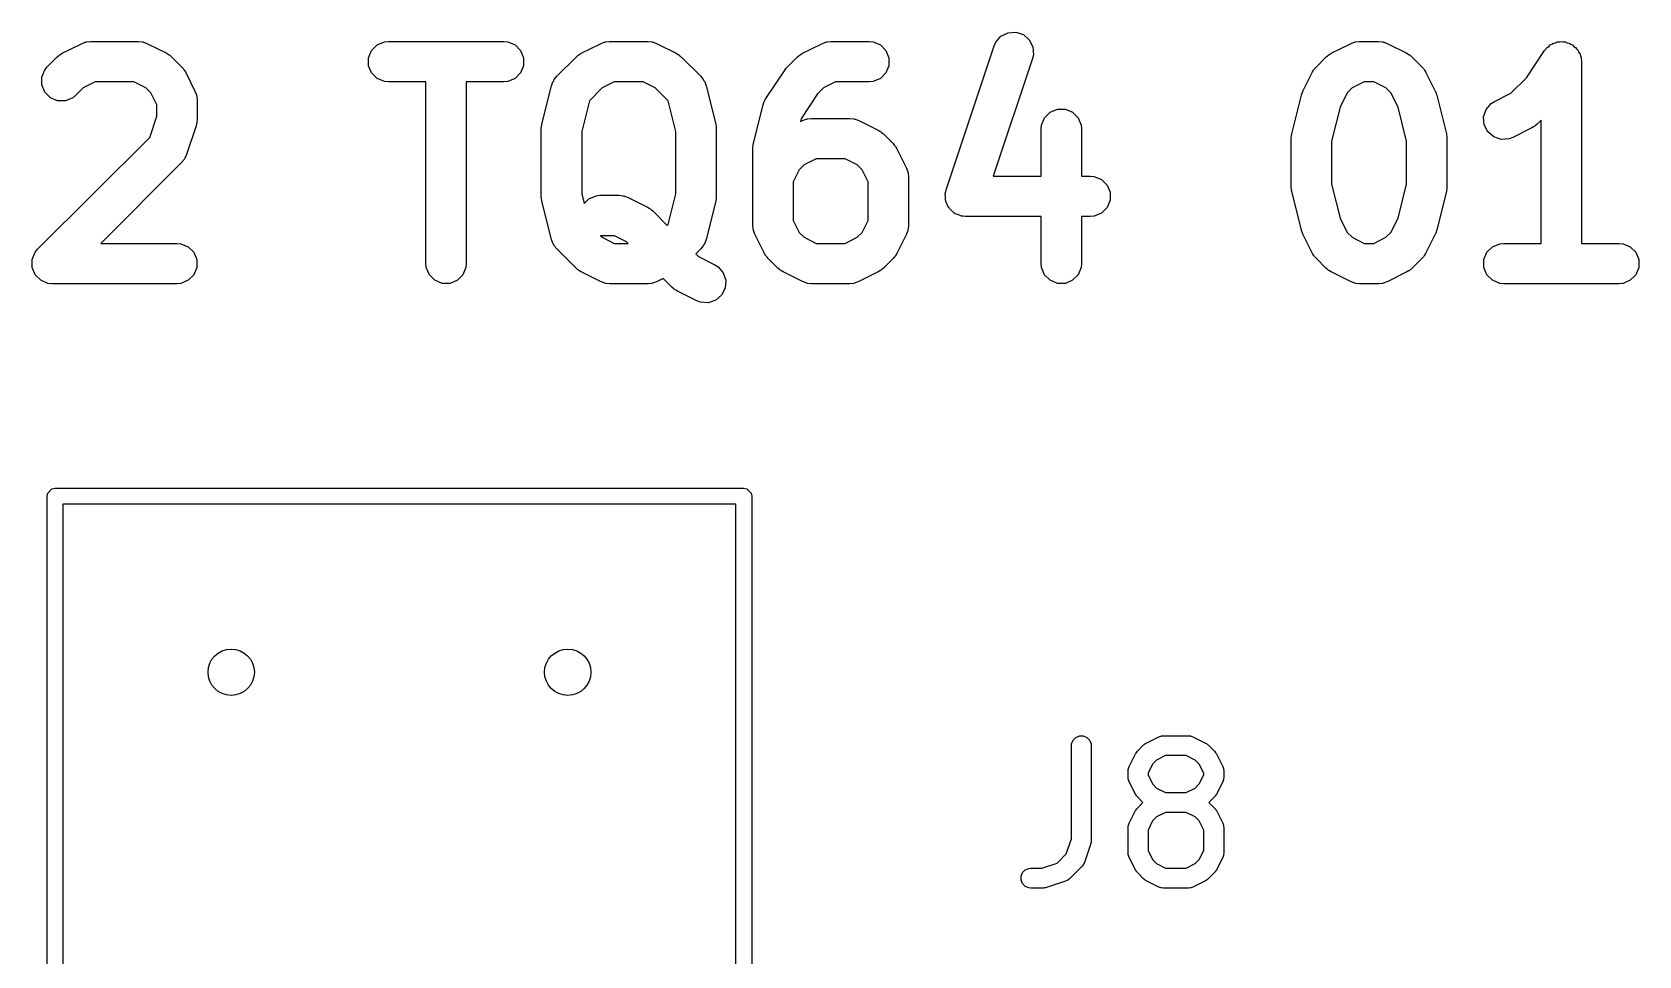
# Model space of a CAD drawing. Extents: x 0.05 to 1.97, y 0.05 to 3.57.
# Drawn here: x 0.7026 to 1.1801, y 3.257 to 3.5317 of the extents above; entities that cross this region are included whole.
import ezdxf

# ---------------------------------------------------------------- set-up
doc = ezdxf.new("R2010")
doc.units = 0
doc.header["$MEASUREMENT"] = 0
doc.layers.add('BLACK', color=7, linetype='CONTINUOUS')

msp = doc.modelspace()

# ---------------------------------------------------------------- linework, layer by layer
at = {"layer": 'BLACK', "linetype": 'CONTINUOUS'}
for p, q in [((0.71728, 3.52823), (0.71838, 3.52865)), ((0.71838, 3.52865), (0.71859, 3.52867)), ((0.71859, 3.52867), (0.71879, 3.52875)), ((0.71879, 3.52875), (0.71996, 3.52887)), ((0.71996, 3.52887), (0.73425, 3.52887)), ((0.73425, 3.52887), (0.73542, 3.52875)), ((0.73542, 3.52875), (0.73562, 3.52867)), ((0.73562, 3.52867), (0.73583, 3.52865)), ((0.73583, 3.52865), (0.73693, 3.52823)), ((0.8052, 3.52786), (0.80736, 3.52875)), ((0.80736, 3.52875), (0.80853, 3.52887)), ((0.80853, 3.52887), (0.84282, 3.52887)), ((0.84282, 3.52887), (0.84399, 3.52875)), ((0.84399, 3.52875), (0.84615, 3.52786)), ((0.87156, 3.52823), (0.87266, 3.52865)), ((0.87266, 3.52865), (0.87288, 3.52867)), ((0.87288, 3.52867), (0.87308, 3.52875)), ((0.87308, 3.52875), (0.87425, 3.52887)), ((0.87425, 3.52887), (0.88568, 3.52887)), ((0.88568, 3.52887), (0.88685, 3.52875)), ((0.88685, 3.52875), (0.88705, 3.52867)), ((0.88705, 3.52867), (0.88726, 3.52865)), ((0.88726, 3.52865), (0.88836, 3.52823)), ((0.93728, 3.52823), (0.93838, 3.52865)), ((0.93838, 3.52865), (0.93859, 3.52867)), ((0.93859, 3.52867), (0.93879, 3.52875)), ((0.93879, 3.52875), (0.93996, 3.52887)), ((0.93996, 3.52887), (0.95139, 3.52887)), ((0.95139, 3.52887), (0.95256, 3.52875)), ((0.95256, 3.52875), (0.95472, 3.52786)), ((0.98856, 3.52762), (0.98904, 3.5287)), ((0.98904, 3.5287), (0.99057, 3.53046)), ((0.99057, 3.53046), (0.99266, 3.53151)), ((0.99266, 3.53151), (0.995, 3.53168)), ((0.995, 3.53168), (0.99722, 3.53094)), ((0.99722, 3.53094), (0.99899, 3.5294)), ((0.99899, 3.5294), (1.00003, 3.52731)), ((1.09442, 3.52823), (1.09552, 3.52865)), ((1.09552, 3.52865), (1.09574, 3.52867)), ((1.09574, 3.52867), (1.09593, 3.52875)), ((1.09593, 3.52875), (1.09711, 3.52887)), ((1.09711, 3.52887), (1.10282, 3.52887)), ((1.10282, 3.52887), (1.10399, 3.52875)), ((1.10399, 3.52875), (1.10419, 3.52867)), ((1.10419, 3.52867), (1.1044, 3.52865)), ((1.1044, 3.52865), (1.1055, 3.52823)), ((1.15539, 3.52852), (1.15593, 3.52875)), ((1.15593, 3.52875), (1.15652, 3.52875)), ((1.15652, 3.52875), (1.1571, 3.52887)), ((1.1571, 3.52887), (1.15768, 3.52875)), ((1.15768, 3.52875), (1.15828, 3.52875)), ((1.15828, 3.52875), (1.15882, 3.52853)), ((0.70715, 3.5214), (0.71001, 3.52425)), ((0.71001, 3.52425), (0.71047, 3.52463)), ((0.71047, 3.52463), (0.71057, 3.52475)), ((0.71057, 3.52475), (0.71075, 3.52486)), ((0.71075, 3.52486), (0.71091, 3.525)), ((0.71091, 3.525), (0.71106, 3.52506)), ((0.71106, 3.52506), (0.71156, 3.52538)), ((0.71156, 3.52538), (0.71728, 3.52823)), ((0.73693, 3.52823), (0.74265, 3.52538)), ((0.74265, 3.52538), (0.74315, 3.52506)), ((0.74315, 3.52506), (0.7433, 3.525)), ((0.7433, 3.525), (0.74346, 3.52486)), ((0.74346, 3.52486), (0.74364, 3.52475)), ((0.74364, 3.52475), (0.74374, 3.52463)), ((0.74374, 3.52463), (0.74421, 3.52425)), ((0.74421, 3.52425), (0.74706, 3.5214)), ((0.80265, 3.52404), (0.80354, 3.5262)), ((0.80265, 3.5217), (0.80265, 3.52404)), ((0.80354, 3.5262), (0.8052, 3.52786)), ((0.84615, 3.52786), (0.84781, 3.5262)), ((0.84781, 3.5262), (0.8487, 3.52404)), ((0.8487, 3.52404), (0.8487, 3.5217)), ((0.85858, 3.51854), (0.86429, 3.52425)), ((0.86429, 3.52425), (0.86475, 3.52463)), ((0.86475, 3.52463), (0.86486, 3.52475)), ((0.86486, 3.52475), (0.86504, 3.52486)), ((0.86504, 3.52486), (0.8652, 3.525)), ((0.8652, 3.525), (0.86535, 3.52506)), ((0.86535, 3.52506), (0.86585, 3.52538)), ((0.86585, 3.52538), (0.87156, 3.52823)), ((0.88836, 3.52823), (0.89407, 3.52538)), ((0.89407, 3.52538), (0.89458, 3.52506)), ((0.89458, 3.52506), (0.89472, 3.525)), ((0.89472, 3.525), (0.89489, 3.52486)), ((0.89489, 3.52486), (0.89507, 3.52475)), ((0.89507, 3.52475), (0.89517, 3.52463)), ((0.89517, 3.52463), (0.89563, 3.52425)), ((0.89563, 3.52425), (0.90135, 3.51854)), ((0.92715, 3.5214), (0.93001, 3.52425)), ((0.93001, 3.52425), (0.93047, 3.52463)), ((0.93047, 3.52463), (0.93057, 3.52475)), ((0.93057, 3.52475), (0.93075, 3.52486)), ((0.93075, 3.52486), (0.93091, 3.525)), ((0.93091, 3.525), (0.93106, 3.52506)), ((0.93106, 3.52506), (0.93156, 3.52538)), ((0.93156, 3.52538), (0.93728, 3.52823)), ((0.95472, 3.52786), (0.95638, 3.5262)), ((0.95638, 3.5262), (0.95728, 3.52404)), ((0.95728, 3.52404), (0.95728, 3.5217)), ((0.97427, 3.48476), (0.98856, 3.52762)), ((1.0002, 3.52497), (0.99994, 3.52383)), ((1.00003, 3.52731), (1.0002, 3.52497)), ((1.08429, 3.5214), (1.08715, 3.52425)), ((1.08715, 3.52425), (1.08761, 3.52463)), ((1.08761, 3.52463), (1.08771, 3.52475)), ((1.08771, 3.52475), (1.08789, 3.52486)), ((1.08789, 3.52486), (1.08806, 3.525)), ((1.08806, 3.525), (1.0882, 3.52506)), ((1.0882, 3.52506), (1.08871, 3.52538)), ((1.08871, 3.52538), (1.09442, 3.52823)), ((1.1055, 3.52823), (1.11122, 3.52538)), ((1.11122, 3.52538), (1.11172, 3.52506)), ((1.11172, 3.52506), (1.11187, 3.525)), ((1.11187, 3.525), (1.11203, 3.52486)), ((1.11203, 3.52486), (1.11221, 3.52475)), ((1.11221, 3.52475), (1.11232, 3.52463)), ((1.11232, 3.52463), (1.11278, 3.52425)), ((1.11278, 3.52425), (1.11563, 3.5214)), ((1.14673, 3.51812), (1.15211, 3.5262)), ((1.15211, 3.5262), (1.15212, 3.5262)), ((1.15212, 3.5262), (1.15286, 3.52711)), ((1.15212, 3.5262), (1.15212, 3.5262)), ((1.15212, 3.5262), (1.15212, 3.5262)), ((1.15286, 3.52711), (1.15335, 3.52744)), ((1.15335, 3.52744), (1.15377, 3.52786)), ((1.15377, 3.52786), (1.15431, 3.52808)), ((1.15431, 3.52808), (1.1548, 3.52841)), ((1.1548, 3.52841), (1.15539, 3.52852)), ((1.15882, 3.52853), (1.1594, 3.52841)), ((1.1594, 3.52841), (1.15989, 3.52808)), ((1.15989, 3.52808), (1.16044, 3.52786)), ((1.16044, 3.52786), (1.16085, 3.52744)), ((1.16085, 3.52744), (1.16134, 3.52711)), ((1.16134, 3.52711), (1.16167, 3.52662)), ((1.16167, 3.52662), (1.16209, 3.5262)), ((1.16209, 3.5262), (1.16232, 3.52566)), ((1.16232, 3.52566), (1.16265, 3.52517)), ((1.16265, 3.52517), (1.16276, 3.52459)), ((1.16276, 3.52459), (1.16299, 3.52404)), ((1.16299, 3.52404), (1.1631, 3.52288)), ((0.70551, 3.51832), (0.7064, 3.52049)), ((0.7064, 3.52049), (0.70715, 3.5214)), ((0.74706, 3.5214), (0.74744, 3.52094)), ((0.74744, 3.52094), (0.74756, 3.52083)), ((0.74756, 3.52083), (0.74767, 3.52065)), ((0.74767, 3.52065), (0.74781, 3.52049)), ((0.74781, 3.52049), (0.74787, 3.52034)), ((0.74787, 3.52034), (0.74819, 3.51984)), ((0.74819, 3.51984), (0.75104, 3.51412)), ((0.80354, 3.51953), (0.80265, 3.5217)), ((0.8052, 3.51788), (0.80354, 3.51953)), ((0.84781, 3.51953), (0.84615, 3.51788)), ((0.8487, 3.5217), (0.84781, 3.51953)), ((0.92068, 3.51191), (0.9264, 3.52048)), ((0.9264, 3.52049), (0.92677, 3.52093)), ((0.9264, 3.52048), (0.9264, 3.52049)), ((0.9264, 3.52048), (0.9264, 3.52048)), ((0.92677, 3.52093), (0.92714, 3.52139)), ((0.92714, 3.52139), (0.92715, 3.52139)), ((0.92715, 3.52139), (0.92715, 3.5214)), ((0.95638, 3.51953), (0.95472, 3.51788)), ((0.95728, 3.5217), (0.95638, 3.51953)), ((0.99994, 3.52383), (0.98829, 3.48887)), ((1.08031, 3.51412), (1.08317, 3.51984)), ((1.08317, 3.51984), (1.08348, 3.52034)), ((1.08348, 3.52034), (1.08354, 3.52049)), ((1.08354, 3.52049), (1.08368, 3.52065)), ((1.08368, 3.52065), (1.08379, 3.52083)), ((1.08379, 3.52083), (1.08391, 3.52094)), ((1.08391, 3.52094), (1.08429, 3.5214)), ((1.11563, 3.5214), (1.11601, 3.52094)), ((1.11601, 3.52094), (1.11613, 3.52083)), ((1.11613, 3.52083), (1.11624, 3.52065)), ((1.11624, 3.52065), (1.11638, 3.52049)), ((1.11638, 3.52049), (1.11644, 3.52034)), ((1.11644, 3.52034), (1.11676, 3.51984)), ((1.11676, 3.51984), (1.11961, 3.51412)), ((1.1631, 3.52288), (1.16311, 3.52287)), ((1.16311, 3.52287), (1.1631, 3.52287)), ((1.1631, 3.52287), (1.16311, 3.52287)), ((1.16311, 3.52287), (1.16311, 3.46887)), ((0.70551, 3.51598), (0.70551, 3.51832)), ((0.7064, 3.51382), (0.70551, 3.51598)), ((0.7178, 3.51508), (0.71563, 3.51291)), ((0.72138, 3.51687), (0.7178, 3.51508)), ((0.73283, 3.51687), (0.72138, 3.51687)), ((0.73641, 3.51508), (0.73283, 3.51687)), ((0.73789, 3.5136), (0.73641, 3.51508)), ((0.80736, 3.51698), (0.8052, 3.51788)), ((0.80853, 3.51687), (0.80736, 3.51698)), ((0.81968, 3.51687), (0.80853, 3.51687)), ((0.81968, 3.46287), (0.81968, 3.51687)), ((0.84282, 3.51687), (0.83168, 3.51687)), ((0.83168, 3.51687), (0.83168, 3.46287)), ((0.84399, 3.51698), (0.84282, 3.51687)), ((0.84615, 3.51788), (0.84399, 3.51698)), ((0.85414, 3.50432), (0.857, 3.51575)), ((0.857, 3.51575), (0.85739, 3.51686)), ((0.85739, 3.51686), (0.85766, 3.51722)), ((0.85766, 3.51722), (0.85783, 3.51763)), ((0.85783, 3.51763), (0.85858, 3.51854)), ((0.87209, 3.51508), (0.86824, 3.51123)), ((0.87566, 3.51687), (0.87209, 3.51508)), ((0.88426, 3.51687), (0.87566, 3.51687)), ((0.88784, 3.51508), (0.88426, 3.51687)), ((0.89169, 3.51123), (0.88784, 3.51508)), ((0.90135, 3.51854), (0.90209, 3.51763)), ((0.90209, 3.51763), (0.90226, 3.51722)), ((0.90226, 3.51722), (0.90253, 3.51686)), ((0.90253, 3.51686), (0.90293, 3.51575)), ((0.90293, 3.51575), (0.90578, 3.50432)), ((0.9378, 3.51508), (0.93605, 3.51333)), ((0.94138, 3.51687), (0.9378, 3.51508)), ((0.95139, 3.51687), (0.94138, 3.51687)), ((0.95256, 3.51698), (0.95139, 3.51687)), ((0.95472, 3.51788), (0.95256, 3.51698)), ((1.09495, 3.51508), (1.09346, 3.5136)), ((1.09852, 3.51687), (1.09495, 3.51508)), ((1.1014, 3.51687), (1.09852, 3.51687)), ((1.10498, 3.51508), (1.1014, 3.51687)), ((1.10646, 3.5136), (1.10498, 3.51508)), ((1.14212, 3.51351), (1.14673, 3.51812)), ((0.70806, 3.51216), (0.7064, 3.51382)), ((0.71022, 3.51127), (0.70806, 3.51216)), ((0.71256, 3.51127), (0.71022, 3.51127)), ((0.71472, 3.51216), (0.71256, 3.51127)), ((0.71563, 3.51291), (0.71472, 3.51216)), ((0.73968, 3.51002), (0.73789, 3.5136)), ((0.73968, 3.5067), (0.73968, 3.51002)), ((0.75104, 3.51412), (0.75146, 3.51302)), ((0.75146, 3.51302), (0.75148, 3.51281)), ((0.75148, 3.51281), (0.75156, 3.51261)), ((0.75156, 3.51261), (0.75168, 3.51144)), ((0.75168, 3.51144), (0.75168, 3.50572)), ((0.86824, 3.51123), (0.86596, 3.50213)), ((0.89396, 3.50213), (0.89169, 3.51123)), ((0.917, 3.49861), (0.91986, 3.51004)), ((0.91986, 3.51004), (0.9201, 3.51073)), ((0.9201, 3.51073), (0.92013, 3.51087)), ((0.92013, 3.51087), (0.9202, 3.511)), ((0.9202, 3.511), (0.92025, 3.51114)), ((0.92025, 3.51114), (0.92034, 3.51126)), ((0.92034, 3.51126), (0.92068, 3.51191)), ((0.93605, 3.51333), (0.93125, 3.50612)), ((1.077, 3.50146), (1.07986, 3.51289)), ((1.07986, 3.51289), (1.07989, 3.51298)), ((1.07989, 3.51302), (1.08008, 3.51351)), ((1.07989, 3.51298), (1.07989, 3.51302)), ((1.08008, 3.51351), (1.08025, 3.514)), ((1.08025, 3.514), (1.08028, 3.51404)), ((1.08028, 3.51404), (1.08031, 3.51412)), ((1.09346, 3.5136), (1.09134, 3.50934)), ((1.10859, 3.50934), (1.10646, 3.5136)), ((1.11961, 3.51412), (1.11965, 3.51404)), ((1.11965, 3.51404), (1.11967, 3.514)), ((1.11967, 3.514), (1.11985, 3.51351)), ((1.11985, 3.51351), (1.12004, 3.51302)), ((1.12004, 3.51302), (1.12004, 3.51298)), ((1.12004, 3.51298), (1.12007, 3.51289)), ((1.12007, 3.51289), (1.12293, 3.50146)), ((1.13475, 3.5087), (1.13628, 3.51046)), ((1.13628, 3.51046), (1.13728, 3.51109)), ((1.13728, 3.51109), (1.14212, 3.51351)), ((0.73758, 3.50039), (0.73968, 3.5067)), ((0.75158, 3.50477), (0.75156, 3.50455)), ((0.75163, 3.50497), (0.75158, 3.50477)), ((0.75168, 3.50572), (0.75162, 3.50513)), ((0.75162, 3.50513), (0.75163, 3.50497)), ((0.93125, 3.50612), (0.93099, 3.50509)), ((0.93099, 3.50509), (0.93156, 3.50538)), ((0.93156, 3.50538), (0.93266, 3.5058)), ((0.93266, 3.5058), (0.93288, 3.50581)), ((0.93288, 3.50581), (0.93308, 3.50589)), ((0.93308, 3.50589), (0.93425, 3.50601)), ((0.93425, 3.50601), (0.94568, 3.50601)), ((0.94568, 3.50601), (0.94685, 3.50589)), ((0.94685, 3.50589), (0.94705, 3.50581)), ((0.94705, 3.50581), (0.94726, 3.5058)), ((0.94726, 3.5058), (0.94836, 3.50538)), ((0.94836, 3.50538), (0.95407, 3.50252)), ((1.00265, 3.50404), (1.00354, 3.5062)), ((1.00354, 3.5062), (1.0052, 3.50786)), ((1.0052, 3.50786), (1.00736, 3.50875)), ((1.00736, 3.50875), (1.0097, 3.50875)), ((1.0097, 3.50875), (1.01187, 3.50786)), ((1.01187, 3.50786), (1.01352, 3.5062)), ((1.01352, 3.5062), (1.01442, 3.50404)), ((1.09134, 3.50934), (1.08882, 3.49927)), ((1.11111, 3.49927), (1.10859, 3.50934)), ((1.13401, 3.50647), (1.13475, 3.5087)), ((1.13418, 3.50414), (1.13401, 3.50647)), ((1.15111, 3.50552), (1.14992, 3.50434)), ((1.15111, 3.46887), (1.15111, 3.50552)), ((0.70429, 3.46711), (0.73758, 3.50039)), ((0.75137, 3.50383), (0.74851, 3.49526)), ((0.7515, 3.50441), (0.75137, 3.50383)), ((0.75156, 3.50455), (0.7515, 3.50441)), ((0.85396, 3.50287), (0.85398, 3.50307)), ((0.85396, 3.48287), (0.85396, 3.50287)), ((0.85397, 3.50316), (0.85403, 3.5036)), ((0.85398, 3.50307), (0.85397, 3.50316)), ((0.85403, 3.5036), (0.85408, 3.50404)), ((0.85408, 3.50404), (0.85411, 3.50412)), ((0.85411, 3.50412), (0.85414, 3.50432)), ((0.86596, 3.50213), (0.86596, 3.48361)), ((0.89396, 3.48361), (0.89396, 3.50213)), ((0.90578, 3.50432), (0.90581, 3.50412)), ((0.90581, 3.50412), (0.90585, 3.50404)), ((0.90585, 3.50404), (0.90589, 3.5036)), ((0.90589, 3.5036), (0.90596, 3.50316)), ((0.90596, 3.50316), (0.90594, 3.50307)), ((0.90594, 3.50307), (0.90596, 3.50287)), ((0.90596, 3.50287), (0.90596, 3.48287)), ((0.95407, 3.50252), (0.95458, 3.5022)), ((0.95458, 3.5022), (0.95472, 3.50214)), ((0.95472, 3.50214), (0.95489, 3.50201)), ((0.95489, 3.50201), (0.95507, 3.50189)), ((0.95507, 3.50189), (0.95517, 3.50177)), ((0.95517, 3.50177), (0.95563, 3.5014)), ((0.95563, 3.5014), (0.95849, 3.49854)), ((1.00253, 3.50287), (1.00265, 3.50404)), ((1.00253, 3.48887), (1.00253, 3.50287)), ((1.01442, 3.50404), (1.01453, 3.50287)), ((1.01453, 3.50287), (1.01453, 3.48887)), ((1.07682, 3.50001), (1.07684, 3.50021)), ((1.07682, 3.48572), (1.07682, 3.50001)), ((1.07683, 3.5003), (1.07689, 3.50074)), ((1.07684, 3.50021), (1.07683, 3.5003)), ((1.07689, 3.50074), (1.07693, 3.50118)), ((1.07693, 3.50118), (1.07697, 3.50126)), ((1.07697, 3.50126), (1.077, 3.50146)), ((1.12293, 3.50146), (1.12296, 3.50126)), ((1.12296, 3.50126), (1.12299, 3.50118)), ((1.12299, 3.50118), (1.12303, 3.50074)), ((1.12303, 3.50074), (1.1231, 3.5003)), ((1.1231, 3.5003), (1.12309, 3.50021)), ((1.12309, 3.50021), (1.12311, 3.50001)), ((1.12311, 3.50001), (1.12311, 3.48572)), ((1.13522, 3.50205), (1.13418, 3.50414)), ((1.13699, 3.50051), (1.13522, 3.50205)), ((1.13921, 3.49977), (1.13699, 3.50051)), ((1.14265, 3.50036), (1.14155, 3.49994)), ((1.14836, 3.50321), (1.14265, 3.50036)), ((1.14886, 3.50353), (1.14836, 3.50321)), ((1.14901, 3.50359), (1.14886, 3.50353)), ((1.14917, 3.50373), (1.14901, 3.50359)), ((1.14936, 3.50384), (1.14917, 3.50373)), ((1.14946, 3.50396), (1.14936, 3.50384)), ((1.14992, 3.50434), (1.14946, 3.50396)), ((0.74851, 3.49526), (0.74803, 3.49418)), ((0.91682, 3.49715), (0.91684, 3.49736)), ((0.91682, 3.4743), (0.91682, 3.49715)), ((0.91683, 3.49744), (0.91689, 3.49788)), ((0.91684, 3.49736), (0.91683, 3.49744)), ((0.91689, 3.49788), (0.91693, 3.49832)), ((0.91693, 3.49832), (0.91697, 3.4984)), ((0.91697, 3.4984), (0.917, 3.49861)), ((0.95849, 3.49854), (0.95887, 3.49808)), ((0.95887, 3.49808), (0.95899, 3.49797)), ((0.95899, 3.49797), (0.9591, 3.49779)), ((0.9591, 3.49779), (0.95924, 3.49763)), ((0.95924, 3.49763), (0.9593, 3.49748)), ((0.9593, 3.49748), (0.95961, 3.49698)), ((0.95961, 3.49698), (0.96247, 3.49126)), ((1.08882, 3.49927), (1.08882, 3.48646)), ((1.11111, 3.48646), (1.11111, 3.49927)), ((1.14155, 3.49994), (1.13921, 3.49977)), ((0.74706, 3.49291), (0.72302, 3.46887)), ((0.74781, 3.49382), (0.74706, 3.49291)), ((0.74789, 3.49402), (0.74781, 3.49382)), ((0.74803, 3.49418), (0.74789, 3.49402)), ((0.93061, 3.49074), (0.92882, 3.48716)), ((0.93209, 3.49222), (0.93061, 3.49074)), ((0.93566, 3.49401), (0.93209, 3.49222)), ((0.94426, 3.49401), (0.93566, 3.49401)), ((0.94784, 3.49222), (0.94426, 3.49401)), ((0.94932, 3.49074), (0.94784, 3.49222)), ((0.95111, 3.48716), (0.94932, 3.49074)), ((0.96247, 3.49126), (0.96289, 3.49017)), ((0.92882, 3.48716), (0.92882, 3.47571)), ((0.95111, 3.47571), (0.95111, 3.48716)), ((0.96289, 3.49017), (0.96291, 3.48995)), ((0.96291, 3.48995), (0.96299, 3.48975)), ((0.96299, 3.48975), (0.96311, 3.48858)), ((0.96311, 3.48858), (0.96311, 3.4743)), ((0.98829, 3.48887), (1.00253, 3.48887)), ((1.01453, 3.48887), (1.01711, 3.48887)), ((1.01711, 3.48887), (1.01828, 3.48875)), ((1.01828, 3.48875), (1.02044, 3.48786)), ((1.02044, 3.48786), (1.02209, 3.4862)), ((1.02209, 3.4862), (1.02299, 3.48404)), ((1.07684, 3.48552), (1.07682, 3.48572)), ((1.08882, 3.48646), (1.09134, 3.47639)), ((1.10859, 3.47639), (1.11111, 3.48646)), ((1.12311, 3.48572), (1.12309, 3.48552)), ((0.85398, 3.48266), (0.85396, 3.48287)), ((0.85397, 3.48258), (0.85398, 3.48266)), ((0.85403, 3.48214), (0.85397, 3.48258)), ((0.85408, 3.4817), (0.85403, 3.48214)), ((0.85411, 3.48161), (0.85408, 3.4817)), ((0.85414, 3.48141), (0.85411, 3.48161)), ((0.857, 3.46998), (0.85414, 3.48141)), ((0.86596, 3.48361), (0.86667, 3.48076)), ((0.86667, 3.48076), (0.86806, 3.48214)), ((0.86806, 3.48214), (0.87022, 3.48304)), ((0.87022, 3.48304), (0.87139, 3.48315)), ((0.87139, 3.48315), (0.87711, 3.48315)), ((0.87711, 3.48315), (0.87828, 3.48304)), ((0.87828, 3.48304), (0.87847, 3.48295)), ((0.87847, 3.48295), (0.87869, 3.48294)), ((0.87869, 3.48294), (0.87979, 3.48252)), ((0.87979, 3.48252), (0.8855, 3.47966)), ((0.89169, 3.47451), (0.89396, 3.48361)), ((0.90578, 3.48141), (0.90293, 3.46998)), ((0.90581, 3.48161), (0.90578, 3.48141)), ((0.90585, 3.4817), (0.90581, 3.48161)), ((0.90589, 3.48214), (0.90585, 3.4817)), ((0.90596, 3.48258), (0.90589, 3.48214)), ((0.90596, 3.48287), (0.90594, 3.48266)), ((0.90594, 3.48266), (0.90596, 3.48258)), ((0.97401, 3.48362), (0.97408, 3.48392)), ((0.97408, 3.48266), (0.97401, 3.48362)), ((0.97408, 3.48404), (0.97414, 3.48418)), ((0.97408, 3.48392), (0.97408, 3.48404)), ((0.97408, 3.4817), (0.97408, 3.48266)), ((0.97416, 3.4815), (0.97408, 3.4817)), ((0.97414, 3.48418), (0.97427, 3.48476)), ((0.97418, 3.48128), (0.97416, 3.4815)), ((0.97461, 3.48042), (0.97418, 3.48128)), ((1.02299, 3.4817), (1.02209, 3.47953)), ((1.02299, 3.48404), (1.02299, 3.4817)), ((1.07683, 3.48543), (1.07684, 3.48552)), ((1.07689, 3.48499), (1.07683, 3.48543)), ((1.07693, 3.48455), (1.07689, 3.48499)), ((1.07697, 3.48447), (1.07693, 3.48455)), ((1.077, 3.48427), (1.07697, 3.48447)), ((1.07986, 3.47284), (1.077, 3.48427)), ((1.12293, 3.48427), (1.12007, 3.47284)), ((1.12296, 3.48447), (1.12293, 3.48427)), ((1.12299, 3.48455), (1.12296, 3.48447)), ((1.12303, 3.48499), (1.12299, 3.48455)), ((1.1231, 3.48543), (1.12303, 3.48499)), ((1.12309, 3.48552), (1.1231, 3.48543)), ((0.8855, 3.47966), (0.88601, 3.47934)), ((0.88601, 3.47934), (0.88615, 3.47928)), ((0.88615, 3.47928), (0.88632, 3.47915)), ((0.88632, 3.47915), (0.8865, 3.47904)), ((0.8865, 3.47904), (0.8866, 3.47892)), ((0.8866, 3.47892), (0.88706, 3.47854)), ((0.88706, 3.47854), (0.89139, 3.47421)), ((0.97497, 3.47953), (0.97461, 3.48042)), ((0.97513, 3.47938), (0.97497, 3.47953)), ((0.97522, 3.47919), (0.97513, 3.47938)), ((0.97595, 3.47856), (0.97522, 3.47919)), ((0.97663, 3.47788), (0.97595, 3.47856)), ((0.97683, 3.4778), (0.97663, 3.47788)), ((0.97699, 3.47765), (0.97683, 3.4778)), ((0.9779, 3.47735), (0.97699, 3.47765)), ((0.97879, 3.47698), (0.9779, 3.47735)), ((0.9791, 3.47695), (0.97879, 3.47698)), ((0.97921, 3.47691), (0.9791, 3.47695)), ((0.97937, 3.47693), (0.97921, 3.47691)), ((0.97996, 3.47687), (0.97937, 3.47693)), ((1.00253, 3.47687), (0.97996, 3.47687)), ((1.00253, 3.46287), (1.00253, 3.47687)), ((1.01711, 3.47687), (1.01453, 3.47687)), ((1.01453, 3.47687), (1.01453, 3.46287)), ((1.01828, 3.47698), (1.01711, 3.47687)), ((1.02044, 3.47788), (1.01828, 3.47698)), ((1.02209, 3.47953), (1.02044, 3.47788)), ((1.09134, 3.47639), (1.09346, 3.47214)), ((1.10646, 3.47214), (1.10859, 3.47639)), ((0.89139, 3.47421), (0.89169, 3.47451)), ((0.91693, 3.47312), (0.91682, 3.4743)), ((0.91702, 3.47293), (0.91693, 3.47312)), ((0.91703, 3.47271), (0.91702, 3.47293)), ((0.91745, 3.47161), (0.91703, 3.47271)), ((0.92031, 3.4659), (0.91745, 3.47161)), ((0.92882, 3.47571), (0.93061, 3.47214)), ((0.93061, 3.47214), (0.93209, 3.47066)), ((0.94784, 3.47066), (0.94932, 3.47214)), ((0.94932, 3.47214), (0.95111, 3.47571)), ((0.96247, 3.47161), (0.95961, 3.4659)), ((0.96289, 3.47271), (0.96247, 3.47161)), ((0.96291, 3.47293), (0.96289, 3.47271)), ((0.96299, 3.47312), (0.96291, 3.47293)), ((0.96311, 3.4743), (0.96299, 3.47312)), ((1.07989, 3.47275), (1.07986, 3.47284)), ((1.07989, 3.47271), (1.07989, 3.47275)), ((1.08008, 3.47222), (1.07989, 3.47271)), ((1.08025, 3.47173), (1.08008, 3.47222)), ((1.08028, 3.4717), (1.08025, 3.47173)), ((1.08031, 3.47161), (1.08028, 3.4717)), ((1.08317, 3.4659), (1.08031, 3.47161)), ((1.09346, 3.47214), (1.09495, 3.47066)), ((1.10498, 3.47066), (1.10646, 3.47214)), ((1.11961, 3.47161), (1.11676, 3.4659)), ((1.11965, 3.4717), (1.11961, 3.47161)), ((1.11967, 3.47173), (1.11965, 3.4717)), ((1.11985, 3.47222), (1.11967, 3.47173)), ((1.12004, 3.47271), (1.11985, 3.47222)), ((1.12007, 3.47284), (1.12004, 3.47275)), ((1.12004, 3.47275), (1.12004, 3.47271)), ((0.70354, 3.4662), (0.70429, 3.46711)), ((0.72302, 3.46887), (0.74568, 3.46887)), ((0.74568, 3.46887), (0.74685, 3.46875)), ((0.74685, 3.46875), (0.74901, 3.46786)), ((0.74901, 3.46786), (0.75067, 3.4662)), ((0.85739, 3.46888), (0.857, 3.46998)), ((0.85766, 3.46852), (0.85739, 3.46888)), ((0.85783, 3.4681), (0.85766, 3.46852)), ((0.85858, 3.4672), (0.85783, 3.4681)), ((0.86429, 3.46148), (0.85858, 3.4672)), ((0.87569, 3.47115), (0.87159, 3.47115)), ((0.87159, 3.47115), (0.87209, 3.47066)), ((0.87209, 3.47066), (0.87566, 3.46887)), ((0.87566, 3.46887), (0.87976, 3.46887)), ((0.87927, 3.46936), (0.87569, 3.47115)), ((0.87976, 3.46887), (0.87927, 3.46936)), ((0.90135, 3.4672), (0.89988, 3.46572)), ((0.90209, 3.4681), (0.90135, 3.4672)), ((0.90226, 3.46852), (0.90209, 3.4681)), ((0.90253, 3.46888), (0.90226, 3.46852)), ((0.90293, 3.46998), (0.90253, 3.46888)), ((0.93209, 3.47066), (0.93566, 3.46887)), ((0.93566, 3.46887), (0.94426, 3.46887)), ((0.94426, 3.46887), (0.94784, 3.47066)), ((1.09495, 3.47066), (1.09852, 3.46887)), ((1.09852, 3.46887), (1.1014, 3.46887)), ((1.1014, 3.46887), (1.10498, 3.47066)), ((1.13497, 3.4662), (1.13663, 3.46786)), ((1.13663, 3.46786), (1.13879, 3.46875)), ((1.13879, 3.46875), (1.13996, 3.46887)), ((1.13996, 3.46887), (1.15111, 3.46887)), ((1.16311, 3.46887), (1.17425, 3.46887)), ((1.17425, 3.46887), (1.17542, 3.46875)), ((1.17542, 3.46875), (1.17758, 3.46786)), ((1.17758, 3.46786), (1.17924, 3.4662)), ((0.70265, 3.46404), (0.70354, 3.4662)), ((0.70265, 3.4617), (0.70265, 3.46404)), ((0.75067, 3.4662), (0.75156, 3.46404)), ((0.75156, 3.46404), (0.75156, 3.4617)), ((0.81979, 3.4617), (0.81968, 3.46287)), ((0.83168, 3.46287), (0.83156, 3.4617)), ((0.89988, 3.46572), (0.90066, 3.46494)), ((0.90066, 3.46494), (0.9055, 3.46252)), ((0.9055, 3.46252), (0.9065, 3.46189)), ((0.9065, 3.46189), (0.90803, 3.46012)), ((0.92063, 3.46539), (0.92031, 3.4659)), ((0.92069, 3.46525), (0.92063, 3.46539)), ((0.92082, 3.46508), (0.92069, 3.46525)), ((0.92094, 3.4649), (0.92082, 3.46508)), ((0.92106, 3.4648), (0.92094, 3.4649)), ((0.92143, 3.46434), (0.92106, 3.4648)), ((0.92429, 3.46148), (0.92143, 3.46434)), ((0.95849, 3.46434), (0.95563, 3.46148)), ((0.95887, 3.4648), (0.95849, 3.46434)), ((0.95899, 3.4649), (0.95887, 3.4648)), ((0.9591, 3.46508), (0.95899, 3.4649)), ((0.95924, 3.46525), (0.9591, 3.46508)), ((0.9593, 3.46539), (0.95924, 3.46525)), ((0.95961, 3.4659), (0.9593, 3.46539)), ((1.00265, 3.4617), (1.00253, 3.46287)), ((1.01453, 3.46287), (1.01442, 3.4617)), ((1.08348, 3.46539), (1.08317, 3.4659)), ((1.08354, 3.46525), (1.08348, 3.46539)), ((1.08368, 3.46508), (1.08354, 3.46525)), ((1.08379, 3.4649), (1.08368, 3.46508)), ((1.08391, 3.4648), (1.08379, 3.4649)), ((1.08429, 3.46434), (1.08391, 3.4648)), ((1.08715, 3.46148), (1.08429, 3.46434)), ((1.11563, 3.46434), (1.11278, 3.46148)), ((1.11601, 3.4648), (1.11563, 3.46434)), ((1.11613, 3.4649), (1.11601, 3.4648)), ((1.11624, 3.46508), (1.11613, 3.4649)), ((1.11638, 3.46525), (1.11624, 3.46508)), ((1.11644, 3.46539), (1.11638, 3.46525)), ((1.11676, 3.4659), (1.11644, 3.46539)), ((1.13408, 3.46404), (1.13497, 3.4662)), ((1.13408, 3.4617), (1.13408, 3.46404)), ((1.17924, 3.4662), (1.18013, 3.46404)), ((1.18013, 3.46404), (1.18013, 3.4617)), ((0.70354, 3.45953), (0.70265, 3.4617)), ((0.7052, 3.45788), (0.70354, 3.45953)), ((0.70736, 3.45698), (0.7052, 3.45788)), ((0.74901, 3.45788), (0.74685, 3.45698)), ((0.75067, 3.45953), (0.74901, 3.45788)), ((0.75156, 3.4617), (0.75067, 3.45953)), ((0.82069, 3.45953), (0.81979, 3.4617)), ((0.82234, 3.45788), (0.82069, 3.45953)), ((0.82451, 3.45698), (0.82234, 3.45788)), ((0.82901, 3.45788), (0.82685, 3.45698)), ((0.83067, 3.45953), (0.82901, 3.45788)), ((0.83156, 3.4617), (0.83067, 3.45953)), ((0.86475, 3.4611), (0.86429, 3.46148)), ((0.86486, 3.46098), (0.86475, 3.4611)), ((0.86504, 3.46087), (0.86486, 3.46098)), ((0.8652, 3.46074), (0.86504, 3.46087)), ((0.86535, 3.46067), (0.8652, 3.46074)), ((0.86585, 3.46036), (0.86535, 3.46067)), ((0.87156, 3.4575), (0.86585, 3.46036)), ((0.87266, 3.45708), (0.87156, 3.4575)), ((0.87288, 3.45706), (0.87266, 3.45708)), ((0.87308, 3.45698), (0.87288, 3.45706)), ((0.88705, 3.45706), (0.88685, 3.45698)), ((0.88726, 3.45708), (0.88705, 3.45706)), ((0.88836, 3.4575), (0.88726, 3.45708)), ((0.89021, 3.45842), (0.88836, 3.4575)), ((0.89286, 3.45577), (0.89021, 3.45842)), ((0.90803, 3.46012), (0.90877, 3.4579)), ((0.90877, 3.4579), (0.90861, 3.45557)), ((0.92475, 3.4611), (0.92429, 3.46148)), ((0.92486, 3.46098), (0.92475, 3.4611)), ((0.92504, 3.46087), (0.92486, 3.46098)), ((0.9252, 3.46074), (0.92504, 3.46087)), ((0.92535, 3.46067), (0.9252, 3.46074)), ((0.92585, 3.46036), (0.92535, 3.46067)), ((0.93156, 3.4575), (0.92585, 3.46036)), ((0.93266, 3.45708), (0.93156, 3.4575)), ((0.93288, 3.45706), (0.93266, 3.45708)), ((0.93308, 3.45698), (0.93288, 3.45706)), ((0.94705, 3.45706), (0.94685, 3.45698)), ((0.94726, 3.45708), (0.94705, 3.45706)), ((0.94836, 3.4575), (0.94726, 3.45708)), ((0.95407, 3.46036), (0.94836, 3.4575)), ((0.95458, 3.46067), (0.95407, 3.46036)), ((0.95472, 3.46074), (0.95458, 3.46067)), ((0.95489, 3.46087), (0.95472, 3.46074)), ((0.95507, 3.46098), (0.95489, 3.46087)), ((0.95517, 3.4611), (0.95507, 3.46098)), ((0.95563, 3.46148), (0.95517, 3.4611)), ((1.00354, 3.45953), (1.00265, 3.4617)), ((1.0052, 3.45788), (1.00354, 3.45953)), ((1.00736, 3.45698), (1.0052, 3.45788)), ((1.01187, 3.45788), (1.0097, 3.45698)), ((1.01352, 3.45953), (1.01187, 3.45788)), ((1.01442, 3.4617), (1.01352, 3.45953)), ((1.08761, 3.4611), (1.08715, 3.46148)), ((1.08771, 3.46098), (1.08761, 3.4611)), ((1.08789, 3.46087), (1.08771, 3.46098)), ((1.08806, 3.46074), (1.08789, 3.46087)), ((1.0882, 3.46067), (1.08806, 3.46074)), ((1.08871, 3.46036), (1.0882, 3.46067)), ((1.09442, 3.4575), (1.08871, 3.46036)), ((1.09552, 3.45708), (1.09442, 3.4575)), ((1.09574, 3.45706), (1.09552, 3.45708)), ((1.09593, 3.45698), (1.09574, 3.45706)), ((1.10419, 3.45706), (1.10399, 3.45698)), ((1.1044, 3.45708), (1.10419, 3.45706)), ((1.1055, 3.4575), (1.1044, 3.45708)), ((1.11122, 3.46036), (1.1055, 3.4575)), ((1.11172, 3.46067), (1.11122, 3.46036)), ((1.11187, 3.46074), (1.11172, 3.46067)), ((1.11203, 3.46087), (1.11187, 3.46074)), ((1.11221, 3.46098), (1.11203, 3.46087)), ((1.11232, 3.4611), (1.11221, 3.46098)), ((1.11278, 3.46148), (1.11232, 3.4611)), ((1.13497, 3.45953), (1.13408, 3.4617)), ((1.13663, 3.45788), (1.13497, 3.45953)), ((1.13879, 3.45698), (1.13663, 3.45788)), ((1.17758, 3.45788), (1.17542, 3.45698)), ((1.17924, 3.45953), (1.17758, 3.45788)), ((1.18013, 3.4617), (1.17924, 3.45953)), ((0.70853, 3.45687), (0.70736, 3.45698)), ((0.74568, 3.45687), (0.70853, 3.45687)), ((0.74685, 3.45698), (0.74568, 3.45687)), ((0.82685, 3.45698), (0.82451, 3.45698)), ((0.87425, 3.45687), (0.87308, 3.45698)), ((0.88568, 3.45687), (0.87425, 3.45687)), ((0.88685, 3.45698), (0.88568, 3.45687)), ((0.89332, 3.45539), (0.89286, 3.45577)), ((0.89343, 3.45527), (0.89332, 3.45539)), ((0.89361, 3.45516), (0.89343, 3.45527)), ((0.89377, 3.45502), (0.89361, 3.45516)), ((0.89392, 3.45496), (0.89377, 3.45502)), ((0.89442, 3.45464), (0.89392, 3.45496)), ((0.90014, 3.45179), (0.89442, 3.45464)), ((0.90756, 3.45347), (0.90579, 3.45194)), ((0.90861, 3.45557), (0.90756, 3.45347)), ((0.93425, 3.45687), (0.93308, 3.45698)), ((0.94568, 3.45687), (0.93425, 3.45687)), ((0.94685, 3.45698), (0.94568, 3.45687)), ((1.0097, 3.45698), (1.00736, 3.45698)), ((1.09711, 3.45687), (1.09593, 3.45698)), ((1.10282, 3.45687), (1.09711, 3.45687)), ((1.10399, 3.45698), (1.10282, 3.45687)), ((1.13996, 3.45687), (1.13879, 3.45698)), ((1.17425, 3.45687), (1.13996, 3.45687)), ((1.17542, 3.45698), (1.17425, 3.45687)), ((0.90123, 3.45137), (0.90014, 3.45179)), ((0.90357, 3.4512), (0.90123, 3.45137)), ((0.90579, 3.45194), (0.90357, 3.4512)), ((0.70727, 3.3946), (0.70854, 3.39588)), ((0.70854, 3.39588), (0.70945, 3.39606)), ((0.70945, 3.39606), (0.91417, 3.39606)), ((0.91417, 3.39606), (0.91508, 3.39588)), ((0.91508, 3.39588), (0.91636, 3.3946)), ((0.70709, 3.3937), (0.70727, 3.3946)), ((0.70709, 3.08898), (0.70709, 3.3937)), ((0.71181, 3.39134), (0.71181, 3.09134)), ((0.91181, 3.39134), (0.71181, 3.39134)), ((0.91181, 3.1937), (0.91181, 3.39134)), ((0.91636, 3.3946), (0.91654, 3.3937)), ((0.91654, 3.3937), (0.91654, 3.19134)), ((1.01148, 3.3195), (1.01154, 3.32007)), ((1.01148, 3.29185), (1.01148, 3.3195)), ((1.01154, 3.32007), (1.01198, 3.32114)), ((1.01198, 3.32114), (1.0128, 3.32195)), ((1.0128, 3.32195), (1.01386, 3.32239)), ((1.01386, 3.32239), (1.01501, 3.32239)), ((1.01501, 3.32239), (1.01608, 3.32195)), ((1.01608, 3.32195), (1.01689, 3.32114)), ((1.01689, 3.32114), (1.01733, 3.32007)), ((1.01733, 3.32007), (1.01739, 3.3195)), ((1.01739, 3.3195), (1.01739, 3.29137)), ((1.0311, 3.31783), (1.03297, 3.31971)), ((1.03297, 3.31971), (1.0332, 3.31989)), ((1.0332, 3.31989), (1.03325, 3.31995)), ((1.03325, 3.31995), (1.03334, 3.32001)), ((1.03334, 3.32001), (1.03342, 3.32008)), ((1.03342, 3.32008), (1.03349, 3.32011)), ((1.03349, 3.32011), (1.03374, 3.32026)), ((1.03374, 3.32026), (1.03749, 3.32214)), ((1.03749, 3.32214), (1.03803, 3.32234)), ((1.03803, 3.32234), (1.03813, 3.32235)), ((1.03813, 3.32235), (1.03823, 3.32239)), ((1.03823, 3.32239), (1.03881, 3.32245)), ((1.03881, 3.32245), (1.04631, 3.32245)), ((1.04631, 3.32245), (1.04688, 3.32239)), ((1.04688, 3.32239), (1.04698, 3.32235)), ((1.04698, 3.32235), (1.04709, 3.32234)), ((1.04709, 3.32234), (1.04763, 3.32214)), ((1.04763, 3.32214), (1.05138, 3.32026)), ((1.05138, 3.32026), (1.05162, 3.32011)), ((1.05162, 3.32011), (1.0517, 3.32008)), ((1.0517, 3.32008), (1.05178, 3.32001)), ((1.05178, 3.32001), (1.05187, 3.31995)), ((1.05187, 3.31995), (1.05192, 3.31989)), ((1.05192, 3.31989), (1.05214, 3.31971)), ((1.05214, 3.31971), (1.05402, 3.31783)), ((1.02867, 3.31332), (1.03054, 3.31707)), ((1.03054, 3.31707), (1.0307, 3.31731)), ((1.0307, 3.31731), (1.03073, 3.31739)), ((1.03073, 3.31739), (1.03079, 3.31747)), ((1.03079, 3.31747), (1.03085, 3.31756)), ((1.03085, 3.31756), (1.03091, 3.31761)), ((1.03091, 3.31761), (1.0311, 3.31783)), ((1.03561, 3.314), (1.03426, 3.3113)), ((1.03681, 3.31519), (1.03561, 3.314)), ((1.0395, 3.31654), (1.03681, 3.31519)), ((1.04561, 3.31654), (1.0395, 3.31654)), ((1.04831, 3.31519), (1.04561, 3.31654)), ((1.0495, 3.314), (1.04831, 3.31519)), ((1.05085, 3.3113), (1.0495, 3.314)), ((1.05402, 3.31783), (1.0542, 3.31761)), ((1.0542, 3.31761), (1.05426, 3.31756)), ((1.05426, 3.31756), (1.05432, 3.31747)), ((1.05432, 3.31747), (1.05439, 3.31739)), ((1.05439, 3.31739), (1.05442, 3.31731)), ((1.05442, 3.31731), (1.05457, 3.31707)), ((1.05457, 3.31707), (1.05645, 3.31332)), ((1.02836, 3.312), (1.02841, 3.31257)), ((1.02836, 3.31012), (1.02836, 3.312)), ((1.02841, 3.30955), (1.02836, 3.31012)), ((1.02841, 3.31257), (1.02845, 3.31267)), ((1.02845, 3.30945), (1.02841, 3.30955)), ((1.02845, 3.31267), (1.02846, 3.31278)), ((1.02846, 3.30934), (1.02845, 3.30945)), ((1.02846, 3.31278), (1.02867, 3.31332)), ((1.02867, 3.3088), (1.02846, 3.30934)), ((1.03426, 3.3113), (1.03426, 3.31082)), ((1.03426, 3.31082), (1.03561, 3.30812)), ((1.0495, 3.30812), (1.05085, 3.31082)), ((1.05085, 3.31082), (1.05085, 3.3113)), ((1.05645, 3.31332), (1.05665, 3.31278)), ((1.05665, 3.30934), (1.05645, 3.3088)), ((1.05665, 3.31278), (1.05666, 3.31267)), ((1.05666, 3.30945), (1.05665, 3.30934)), ((1.05666, 3.31267), (1.0567, 3.31257)), ((1.0567, 3.30955), (1.05666, 3.30945)), ((1.0567, 3.31257), (1.05676, 3.312)), ((1.05676, 3.31012), (1.0567, 3.30955)), ((1.05676, 3.312), (1.05676, 3.31012)), ((1.03054, 3.30505), (1.02867, 3.3088)), ((1.0307, 3.3048), (1.03054, 3.30505)), ((1.03073, 3.30473), (1.0307, 3.3048)), ((1.03079, 3.30465), (1.03073, 3.30473)), ((1.03085, 3.30456), (1.03079, 3.30465)), ((1.03091, 3.30451), (1.03085, 3.30456)), ((1.0311, 3.30428), (1.03091, 3.30451)), ((1.03276, 3.30262), (1.0311, 3.30428)), ((1.03561, 3.30812), (1.03681, 3.30692)), ((1.03681, 3.30692), (1.0395, 3.30558)), ((1.0395, 3.30558), (1.04561, 3.30558)), ((1.04561, 3.30558), (1.04831, 3.30692)), ((1.04831, 3.30692), (1.0495, 3.30812)), ((1.05402, 3.30428), (1.05236, 3.30262)), ((1.0542, 3.30451), (1.05402, 3.30428)), ((1.05426, 3.30456), (1.0542, 3.30451)), ((1.05432, 3.30465), (1.05426, 3.30456)), ((1.05439, 3.30473), (1.05432, 3.30465)), ((1.05442, 3.3048), (1.05439, 3.30473)), ((1.05457, 3.30505), (1.05442, 3.3048)), ((1.05645, 3.3088), (1.05457, 3.30505)), ((1.02867, 3.29644), (1.03054, 3.30019)), ((1.03054, 3.30019), (1.0307, 3.30044)), ((1.0307, 3.30044), (1.03073, 3.30051)), ((1.03073, 3.30051), (1.03079, 3.30059)), ((1.03079, 3.30059), (1.03085, 3.30068)), ((1.03085, 3.30068), (1.03091, 3.30073)), ((1.03091, 3.30073), (1.0311, 3.30096)), ((1.0311, 3.30096), (1.03276, 3.30262)), ((1.0395, 3.29967), (1.03681, 3.29832)), ((1.04561, 3.29967), (1.0395, 3.29967)), ((1.04831, 3.29832), (1.04561, 3.29967)), ((1.05236, 3.30262), (1.05402, 3.30096)), ((1.05402, 3.30096), (1.0542, 3.30073)), ((1.0542, 3.30073), (1.05426, 3.30068)), ((1.05426, 3.30068), (1.05432, 3.30059)), ((1.05432, 3.30059), (1.05439, 3.30051)), ((1.05439, 3.30051), (1.05442, 3.30044)), ((1.05442, 3.30044), (1.05457, 3.30019)), ((1.05457, 3.30019), (1.05645, 3.29644)), ((1.02836, 3.29512), (1.02841, 3.2957)), ((1.02836, 3.28762), (1.02836, 3.29512)), ((1.02841, 3.2957), (1.02845, 3.2958)), ((1.02845, 3.2958), (1.02846, 3.2959)), ((1.02846, 3.2959), (1.02867, 3.29644)), ((1.03561, 3.29712), (1.03426, 3.29443)), ((1.03681, 3.29832), (1.03561, 3.29712)), ((1.0495, 3.29712), (1.04831, 3.29832)), ((1.05085, 3.29443), (1.0495, 3.29712)), ((1.05645, 3.29644), (1.05665, 3.2959)), ((1.05665, 3.2959), (1.05666, 3.2958)), ((1.05666, 3.2958), (1.0567, 3.2957)), ((1.0567, 3.2957), (1.05676, 3.29512)), ((1.05676, 3.29512), (1.05676, 3.28762)), ((1.00998, 3.28734), (1.01148, 3.29185)), ((1.01724, 3.29044), (1.01536, 3.28482)), ((1.0173, 3.29073), (1.01724, 3.29044)), ((1.01733, 3.2908), (1.0173, 3.29073)), ((1.01734, 3.2909), (1.01733, 3.2908)), ((1.01737, 3.291), (1.01734, 3.2909)), ((1.01739, 3.29137), (1.01736, 3.29108)), ((1.01736, 3.29108), (1.01737, 3.291)), ((1.03426, 3.29443), (1.03426, 3.28832)), ((1.05085, 3.28832), (1.05085, 3.29443)), ((1.00722, 3.28458), (1.00998, 3.28734)), ((1.02841, 3.28705), (1.02836, 3.28762)), ((1.02845, 3.28695), (1.02841, 3.28705)), ((1.02846, 3.28684), (1.02845, 3.28695)), ((1.02867, 3.2863), (1.02846, 3.28684)), ((1.03054, 3.28255), (1.02867, 3.2863)), ((1.03426, 3.28832), (1.03561, 3.28562)), ((1.03561, 3.28562), (1.03681, 3.28443)), ((1.04831, 3.28443), (1.0495, 3.28562)), ((1.0495, 3.28562), (1.05085, 3.28832)), ((1.05645, 3.2863), (1.05457, 3.28255)), ((1.05665, 3.28684), (1.05645, 3.2863)), ((1.05666, 3.28695), (1.05665, 3.28684)), ((1.0567, 3.28705), (1.05666, 3.28695)), ((1.05676, 3.28762), (1.0567, 3.28705)), ((0.99654, 3.2807), (0.99698, 3.28177)), ((0.99654, 3.27955), (0.99654, 3.2807)), ((0.99698, 3.28177), (0.9978, 3.28258)), ((0.9978, 3.28258), (0.99886, 3.28302)), ((0.99886, 3.28302), (0.99944, 3.28308)), ((0.99944, 3.28308), (1.00271, 3.28308)), ((1.00271, 3.28308), (1.00722, 3.28458)), ((1.01465, 3.28366), (1.0109, 3.27991)), ((1.01502, 3.28411), (1.01465, 3.28366)), ((1.01506, 3.28421), (1.01502, 3.28411)), ((1.01513, 3.28429), (1.01506, 3.28421)), ((1.01536, 3.28482), (1.01513, 3.28429)), ((1.0307, 3.28231), (1.03054, 3.28255)), ((1.03073, 3.28223), (1.0307, 3.28231)), ((1.03079, 3.28215), (1.03073, 3.28223)), ((1.03085, 3.28206), (1.03079, 3.28215)), ((1.03091, 3.28201), (1.03085, 3.28206)), ((1.0311, 3.28179), (1.03091, 3.28201)), ((1.03297, 3.27991), (1.0311, 3.28179)), ((1.03681, 3.28443), (1.0395, 3.28308)), ((1.0395, 3.28308), (1.04561, 3.28308)), ((1.04561, 3.28308), (1.04831, 3.28443)), ((1.05402, 3.28179), (1.05214, 3.27991)), ((1.0542, 3.28201), (1.05402, 3.28179)), ((1.05426, 3.28206), (1.0542, 3.28201)), ((1.05432, 3.28215), (1.05426, 3.28206)), ((1.05439, 3.28223), (1.05432, 3.28215)), ((1.05442, 3.28231), (1.05439, 3.28223)), ((1.05457, 3.28255), (1.05442, 3.28231)), ((0.99698, 3.27848), (0.99654, 3.27955)), ((0.9978, 3.27767), (0.99698, 3.27848)), ((0.99886, 3.27723), (0.9978, 3.27767)), ((0.99944, 3.27717), (0.99886, 3.27723)), ((1.00319, 3.27717), (0.99944, 3.27717)), ((1.00348, 3.2772), (1.00319, 3.27717)), ((1.00356, 3.2772), (1.00348, 3.2772)), ((1.00366, 3.27722), (1.00356, 3.2772)), ((1.00376, 3.27723), (1.00366, 3.27722)), ((1.00384, 3.27726), (1.00376, 3.27723)), ((1.00412, 3.27732), (1.00384, 3.27726)), ((1.00975, 3.2792), (1.00412, 3.27732)), ((1.01027, 3.27943), (1.00975, 3.2792)), ((1.01035, 3.2795), (1.01027, 3.27943)), ((1.01045, 3.27954), (1.01035, 3.2795)), ((1.0109, 3.27991), (1.01045, 3.27954)), ((1.0332, 3.27973), (1.03297, 3.27991)), ((1.03325, 3.27967), (1.0332, 3.27973)), ((1.03334, 3.27961), (1.03325, 3.27967)), ((1.03342, 3.27954), (1.03334, 3.27961)), ((1.03349, 3.27952), (1.03342, 3.27954)), ((1.03374, 3.27936), (1.03349, 3.27952)), ((1.03749, 3.27748), (1.03374, 3.27936)), ((1.03803, 3.27728), (1.03749, 3.27748)), ((1.03813, 3.27727), (1.03803, 3.27728)), ((1.03823, 3.27723), (1.03813, 3.27727)), ((1.03881, 3.27717), (1.03823, 3.27723)), ((1.04631, 3.27717), (1.03881, 3.27717)), ((1.04688, 3.27723), (1.04631, 3.27717)), ((1.04698, 3.27727), (1.04688, 3.27723)), ((1.04709, 3.27728), (1.04698, 3.27727)), ((1.04763, 3.27748), (1.04709, 3.27728)), ((1.05138, 3.27936), (1.04763, 3.27748)), ((1.05162, 3.27952), (1.05138, 3.27936)), ((1.0517, 3.27954), (1.05162, 3.27952)), ((1.05178, 3.27961), (1.0517, 3.27954)), ((1.05187, 3.27967), (1.05178, 3.27961)), ((1.05192, 3.27973), (1.05187, 3.27967)), ((1.05214, 3.27991), (1.05192, 3.27973))]:
    msp.add_line(p, q, dxfattribs=at)
at = {"layer": 'BLACK'}
for centre in [(0.76181, 3.34134), (0.86181, 3.34134)]:
    msp.add_circle(centre, 0.00689, dxfattribs=at)

doc.saveas('drawing.dxf')
